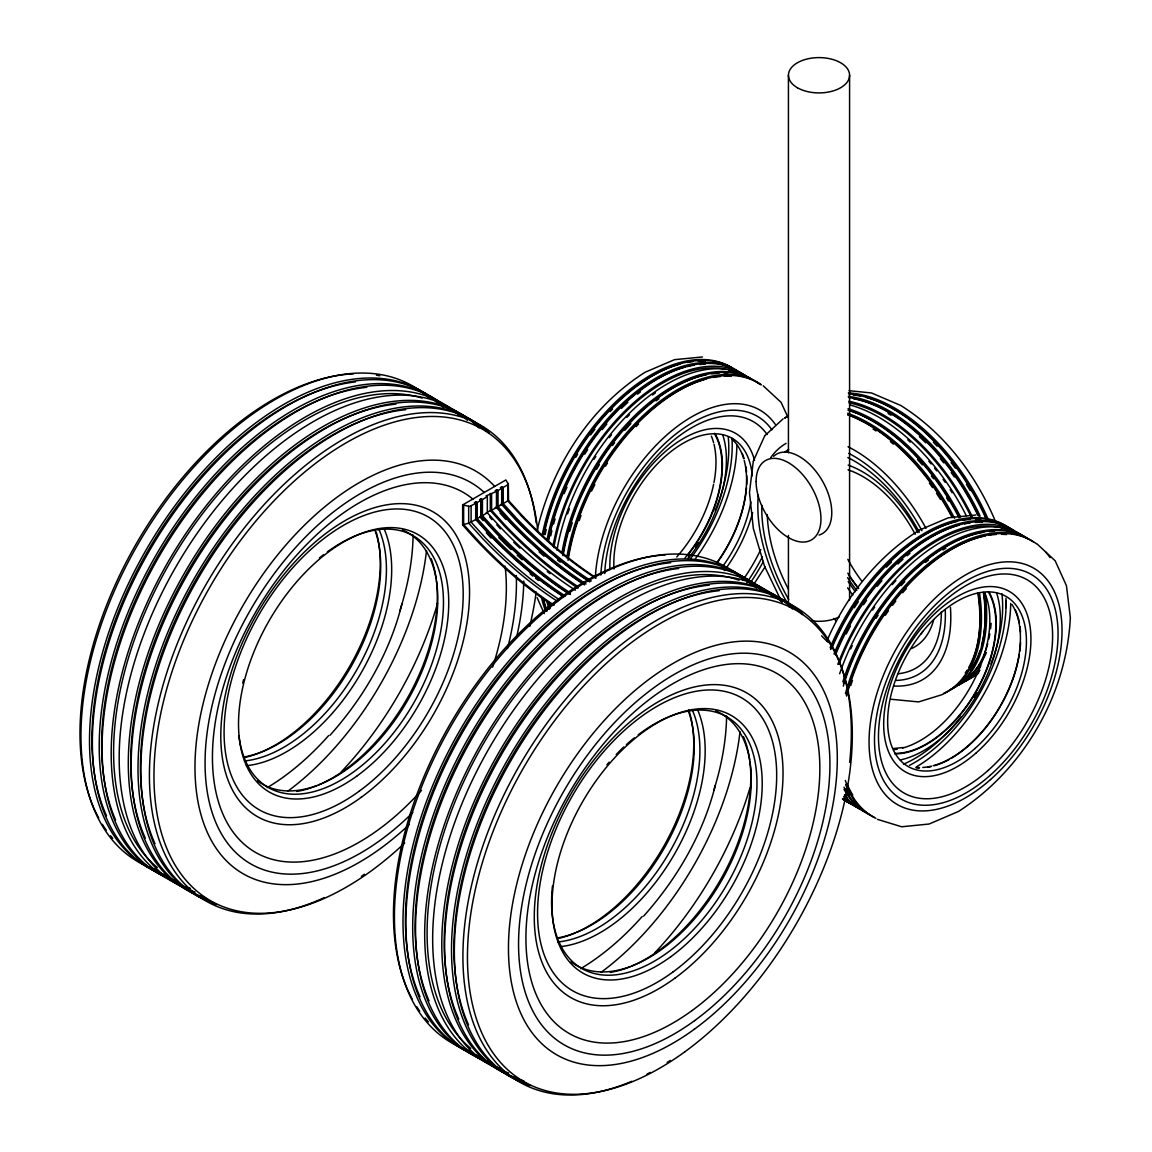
<?xml version="1.0" encoding="UTF-8"?>
<svg xmlns="http://www.w3.org/2000/svg" width="1152" height="1152" viewBox="0 0 1152 1152"><rect width="100%" height="100%" fill="white"/><g stroke="black" fill="none" stroke-linecap="round" stroke-linejoin="round"><path stroke-width="1.5" d="M753.307 461.203L749.477 492.523L753.322 528.466L764.496 566.093L782.28 603.13M401.846 604.296C389.606 653.198 363.514 697.766 330.077 735.221M715.334 785.29C703.094 834.192 677.002 878.76 643.565 916.2M537.12 530.395C552.067 466.862 589.478 407.362 645.221 372.197L674.51 359.669L702.418 356.962M753.422 460.843L764.64 436.018M765.259 566.626L752.63 586.066M826.79 641.218C845.942 596.333 877.622 556.459 919.08 530.294M764.899 435.658L783.144 418.795M589.723 581.861A329.99 190.512 60 0 1 515.261 519.422L501.696 504.49L501.696 488.39L500.386 487.627L501.926 486.749L503.222 487.498L508.392 484.315L505.872 479.966L462.643 504.922L462.643 524.909A337.349 194.76 60 0 0 550.973 604.21M568.93 593.856A329.99 190.512 60 0 1 494.467 531.432L480.902 516.499L480.902 500.386L477.23 502.502L475.934 501.754L474.394 502.646L475.704 503.395L475.704 519.509L489.269 534.427A329.99 190.512 60 0 0 563.731 596.866M575.352 590.155A329.99 190.512 60 0 1 500.875 527.717L487.325 512.798L487.325 496.685L482.429 499.507L481.133 498.758L479.592 499.637L480.902 500.386M584.525 584.856A329.99 190.512 60 0 1 510.062 522.418L496.498 507.499L496.498 491.386L486.014 495.936L487.325 496.685M501.696 488.39L498.024 490.507L496.728 489.758L495.187 490.637L496.498 491.386M462.643 504.922L469.656 506.448L475.704 503.395M479.592 516.715L481.133 515.837L481.133 498.758M486.014 513.014L490.306 510.538L490.306 493.459M495.187 507.715L496.728 506.837L496.728 489.758M500.386 504.72L501.926 503.827L501.926 486.749M475.704 519.509L469.656 522.835L462.643 524.909M565.258 595.973A329.99 190.512 60 0 1 490.795 533.549L477.23 518.616L480.902 516.499M570.456 592.978A329.99 190.512 60 0 1 495.994 530.539L482.429 515.621L487.325 512.798M578.131 586.714A329.99 190.512 60 0 1 505.166 525.24L491.602 510.322L496.498 507.499M586.051 583.978A329.99 190.512 60 0 1 511.589 521.539L498.024 506.621L501.696 504.49M591.25 580.968A329.99 190.512 60 0 1 516.787 518.544L503.222 503.611L508.507 500.4L508.32 483.451M946.944 691.891L941.918 694.714L918.619 701.914L891.072 699.264M919.325 530.136L948.355 517.781L975.83 515.016M893.491 748.483L903.413 747.504M849.096 390.701L871.488 392.962L900.763 405.475C943.92 432.518 975.845 474.595 995.371 521.222M877.493 819.36L901.67 826.776L929.146 824.011L958.421 811.483C1023.523 769.622 1066.622 694.944 1070.338 617.63L1066.435 585.662L1055.203 560.837L1037.059 543.902M763.214 385.79L781.099 402.379L787.666 416.693M508.32 500.27L522.49 515.866A331.344 191.304 60 0 0 595.757 577.57M501.926 503.827L516.298 519.653A331.819 191.578 60 0 0 589.666 581.443M496.728 506.837L511.099 522.648A331.819 191.578 60 0 0 584.467 584.453M499.982 512.986L505.973 519.581M490.306 510.538L504.677 526.349A331.819 191.578 60 0 0 578.045 588.154M489.614 516.96L492.005 519.595M496.8 524.866L500.386 528.826M481.133 515.837L495.504 531.648A331.819 191.578 60 0 0 570.384 594.432M480.802 518.04L483.192 520.675M486.374 532.901L488.765 535.536A331.819 191.578 60 0 0 491.17 538.042M544.234 613.541L537.106 597.672M849.586 75.254L849.586 600.077M788.429 75.254L788.429 452.693M788.429 535.363L788.429 603.662A30.571 17.654 0 0 0 788.904 606.744M507.802 484.848L507.802 500.962L521.366 515.894A329.99 190.512 60 0 0 595.843 578.318M503.222 487.498L503.222 503.611M498.024 490.507L498.024 506.621M491.602 494.208L491.602 510.322M482.429 499.507L482.429 515.621M477.23 502.502L477.23 518.616M475.934 501.754L475.934 518.832L490.306 534.658A331.819 191.578 60 0 0 563.674 596.462M471.11 506.045L471.11 522.144L484.675 537.077A329.99 190.512 60 0 0 559.138 599.515M468.677 506.333L468.677 523.166L482.832 538.747A331.344 191.304 60 0 0 557.611 601.445M463.637 505.138L463.637 524.606L480.01 542.635A336.398 194.213 60 0 0 554.155 605.146M522.216 559.771A331.819 191.578 60 0 1 517.219 555.278M511.027 549.518A331.819 191.578 60 0 1 498.787 537.509M560.218 562.19A331.819 191.578 60 0 1 557.482 559.987M549.979 573.71A331.819 191.578 60 0 1 547.229 571.565M519.912 548.136A331.819 191.578 60 0 1 513.749 542.29M516.283 575.51A220.162 127.109 -60 0 1 507.485 648.533M412.762 812.592A220.162 127.109 -60 0 1 220.248 831.73A220.162 127.109 -60 0 1 279.389 566.885A220.162 127.109 -60 0 1 484.258 492.451M538.358 580.421A331.819 191.578 60 0 1 535.608 578.275M532.858 576.101A331.819 191.578 60 0 1 530.122 573.883M544.104 556.214A331.819 191.578 60 0 1 539.064 551.866M839.174 616.939A30.571 17.654 0 0 1 811.094 620.712M773.611 456.307A45.864 26.482 60 0 1 822.269 480.715A45.864 26.482 60 0 1 819.086 535.061M213.998 902.894A274.666 158.573 -60 0 1 194.89 577.426A274.666 158.573 -60 0 1 486.302 431.237M207.144 898.949A274.666 158.573 -60 0 1 188.05 573.48A274.666 158.573 -60 0 1 479.462 427.277M409.306 824.472A232.502 134.237 -60 0 1 208.426 834.754A232.502 134.237 -60 0 1 279.691 552.37A232.502 134.237 -60 0 1 494.626 486.36M523.771 581.069A232.502 134.237 -60 0 1 516.456 637.819M195.163 892.037A274.666 158.573 -60 0 1 176.069 566.554A274.666 158.573 -60 0 1 467.482 420.365M216.85 904.55A274.666 158.573 -60 0 1 197.741 579.067A274.666 158.573 -60 0 1 489.154 432.878M324.36 897.595A274.666 158.573 -60 0 1 149.472 770.328A274.666 158.573 -60 0 1 333.13 445.435A274.666 158.573 -60 0 1 536.198 522.864M364.435 874.267A274.666 158.573 -60 0 1 361.382 876.384M404.726 842.962A272.146 157.118 -60 0 1 159.523 825.84A272.146 157.118 -60 0 1 313.042 465.307A272.146 157.118 -60 0 1 537.71 530.64M536.184 592.042A272.146 157.118 -60 0 1 529.762 626.386M155.016 843.782A271.253 156.614 -60 0 1 196.589 578.405A271.253 156.614 -60 0 1 405.634 409.709M204.293 897.307A274.666 158.573 -60 0 1 186.624 569.362A274.666 158.573 -60 0 1 479.03 427.954M505.08 566.136A207.821 119.995 -60 0 1 492.595 667.166M421.459 790.373A207.821 119.995 -60 0 1 231.754 830.189A207.821 119.995 -60 0 1 276.307 580.406A207.821 119.995 -60 0 1 473.342 499.464M327.384 551.837A145.238 83.851 -60 0 1 442.598 587.405A145.238 83.851 -60 0 1 354.182 771.48A145.238 83.851 -60 0 1 238.968 735.926M242.712 683.093A145.238 83.851 -60 0 1 243.547 679.651M319.45 557.971A145.238 83.851 -60 0 1 323.424 554.803M145.31 838.181A271.253 156.614 -60 0 1 186.898 572.818A271.253 156.614 -60 0 1 395.928 404.122M112.723 838.368A272.146 157.118 -60 0 1 110.506 835.747M106.272 830.218A272.146 157.118 -60 0 1 102.341 824.328M98.712 818.078A272.146 157.118 -60 0 1 135.634 544.853A272.146 157.118 -60 0 1 353.39 373.867M376.416 375.192A272.146 157.118 -60 0 1 379.786 375.797M156.946 869.962A274.666 158.573 -60 0 1 137.837 544.493A274.666 158.573 -60 0 1 429.25 398.29M165.499 874.901A274.666 158.573 -60 0 1 146.39 549.432A274.666 158.573 -60 0 1 437.818 403.243M106.517 815.789A271.253 156.614 -60 0 1 147.47 551.506A271.253 156.614 -60 0 1 355.493 381.888M168.35 876.542A274.666 158.573 -60 0 1 150.682 548.611A274.666 158.573 -60 0 1 443.088 407.203M175.19 880.502A274.666 158.573 -60 0 1 156.096 555.034A274.666 158.573 -60 0 1 447.509 408.83M115.546 819.878A271.253 156.614 -60 0 1 158.429 554.933A271.253 156.614 -60 0 1 366.826 387.317M178.056 882.144A274.666 158.573 -60 0 1 158.947 556.675A274.666 158.573 -60 0 1 450.36 410.486M190.397 888.35A274.666 158.573 -60 0 1 166.666 564.422A274.666 158.573 -60 0 1 459.49 415.757M157.277 867.47A271.253 156.614 -60 0 1 167.501 566.928A271.253 156.614 -60 0 1 422.179 398.102M402.379 529.934A145.238 83.851 -60 0 1 407.693 700.286A145.238 83.851 -60 0 1 257.515 780.854M431.179 558.677A148.637 85.81 -60 0 1 436.19 578.909M436.421 580.709A148.637 85.81 -60 0 1 318.499 784.958M316.814 785.664A148.637 85.81 -60 0 1 296.784 791.438M384.322 529.315A148.637 85.81 -60 0 1 360.302 674.323A148.637 85.81 -60 0 1 246.355 765.706M378.605 528.566A145.238 83.851 -60 0 1 356.342 670.651A145.238 83.851 -60 0 1 244.426 760.968M374.818 529.934A145.238 83.851 -60 0 1 350.64 667.354A145.238 83.851 -60 0 1 243.72 757.008M376.229 532.094A148.637 85.81 -60 0 1 348.883 667.742A148.637 85.81 -60 0 1 244.642 757.541M413.107 535.018A209.592 121.003 -60 0 1 399.802 610.92M328.694 735.538A209.592 121.003 -60 0 1 267.264 787.622M426.514 550.728A230.746 133.229 -60 0 1 287.582 791.366M437.544 603.302A249.062 143.798 -60 0 1 341.179 771.955M836.165 620.942A104.126 60.12 60 0 1 833.774 618.437M848.16 465.106A104.126 60.12 60 0 1 917.885 532.67M933.667 619.848A104.126 60.12 60 0 1 911.506 648.547M827.928 642.139A123.134 71.093 60 0 1 821.606 635.846M788.443 589.277A123.134 71.093 60 0 1 767.29 514.57M847.829 457.546A123.134 71.093 60 0 1 919.325 532.224M941.371 611.813A123.134 71.093 60 0 1 897.84 673.747M945.259 610.027A129.787 74.938 60 0 1 896.256 680.429M788.674 599.429A129.787 74.938 60 0 1 761.846 505.339M784.584 452.232A129.787 74.938 60 0 1 788.674 449.554M848.794 453.37A129.787 74.938 60 0 1 921.931 530.712M950.429 607.349A136.454 78.782 60 0 1 893.923 686.002M789.725 607.032A136.454 78.782 60 0 1 758.275 495.202M770.746 457.589A136.454 78.782 60 0 1 786.082 443.376M848.016 446.731A136.454 78.782 60 0 1 925.992 528.35M784.843 417.946A159.206 91.915 60 0 1 787.738 416.146M847.771 414.706A159.206 91.915 60 0 1 952.157 517.536M977.947 593.669A159.206 91.915 60 0 1 943.92 693.504M847.93 414.85A157.363 90.85 60 0 1 952.718 517.075M978.264 592.848A157.363 90.85 60 0 1 968.861 667.224M967.104 670.205A157.363 90.85 60 0 1 965.232 673.013M784.944 418.046A159.206 91.915 60 0 1 787.81 416.146M847.685 413.237A159.206 91.915 60 0 1 954.533 518.256M979.474 592.79A159.206 91.915 60 0 1 943.906 693.36M848.146 410.04A159.206 91.915 60 0 1 959.026 517.752M983.39 592.416A159.206 91.915 60 0 1 949.118 690.494M848.376 410.285A157.363 90.85 60 0 1 959.558 517.262M983.966 593.467A157.363 90.85 60 0 1 981.547 645.437M979.906 650.909A157.363 90.85 60 0 1 970.43 670.018M848.074 408.658A159.206 91.915 60 0 1 960.552 516.874M985.162 593.28A159.206 91.915 60 0 1 950.659 689.616M849.816 404.928A159.206 91.915 60 0 1 966.269 515.664M991.109 623.362A159.206 91.915 60 0 1 990.562 628.718M989.813 633.917A159.206 91.915 60 0 1 988.848 638.928M987.696 643.738A159.206 91.915 60 0 1 958.55 685.181M848.88 402.797A157.363 90.85 60 0 1 971.122 516.787M986.414 652.536A157.363 90.85 60 0 1 961.92 681.12M848.549 393.898A159.206 91.915 60 0 1 986.04 518.818M1005.869 600.768A159.206 91.915 60 0 1 1005.854 607.723M978.638 673.085A159.206 91.915 60 0 1 968.371 679.234M848.03 469.829A98.122 56.65 60 0 1 915.149 534.283M922.882 631.382A98.122 56.65 60 0 1 920.779 634.118M848.837 401.213A159.206 91.915 60 0 1 972.158 516.456M980.726 666.115A159.206 91.915 60 0 1 958.277 685.066M848.491 397.469A159.206 91.915 60 0 1 977.832 515.261M979.949 670.219A159.206 91.915 60 0 1 964.714 681.494M848.304 396.36A159.206 91.915 60 0 1 980.136 516.01M978.97 671.818A159.206 91.915 60 0 1 964.699 681.35M848.376 392.904A159.206 91.915 60 0 1 988.301 519.581M977.357 674.194A159.206 91.915 60 0 1 974.462 676.008M861.624 580.91A98.122 56.65 60 0 1 847.843 559.382M858.686 588.341A98.122 56.65 60 0 1 847.843 573.149M858.47 588.6A98.597 56.923 60 0 1 848.506 574.79M856.814 590.515A108.36 62.568 60 0 1 847.57 577.67M855.389 591.725A129.787 74.938 60 0 1 848.189 581.544M852.768 595.008A135.504 78.235 60 0 1 847.613 587.866M853.459 398.736A157.363 90.85 60 0 1 979.085 516.312M853.186 394.934A157.363 90.85 60 0 1 860.501 396.086M866.059 397.397A157.363 90.85 60 0 1 986.501 518.17M873.13 429.048A157.363 90.85 60 0 1 876.038 430.949M890.496 441.72A157.363 90.85 60 0 1 893.333 444.096M929.39 483.192A157.363 90.85 60 0 1 932.515 487.526M936.576 493.416A157.363 90.85 60 0 1 940.493 499.435M888.134 413.525A157.363 90.85 60 0 1 891.014 415.238M919.454 436.81A157.363 90.85 60 0 1 925.747 442.814M940.32 458.669A157.363 90.85 60 0 1 943.762 462.859M951.235 472.622A157.363 90.85 60 0 1 954.346 476.971M917.568 459.518A157.363 90.85 60 0 1 922.378 464.904M931.406 475.978A157.363 90.85 60 0 1 933.538 478.771M946.642 497.952A157.363 90.85 60 0 1 948.499 501.005M907.762 439.834A157.363 90.85 60 0 1 910.282 442.109M928.786 461.203A157.363 90.85 60 0 1 931.147 463.954M934.589 468.158A157.363 90.85 60 0 1 936.749 470.88M943.099 479.362A157.363 90.85 60 0 1 945.173 482.27M950.17 489.701A157.363 90.85 60 0 1 952.114 492.725M933.437 442.325A157.363 90.85 60 0 1 937.138 446.198M951.12 462.586A157.363 90.85 60 0 1 955.382 468.187M966.485 484.43A157.363 90.85 60 0 1 970.214 490.522M731.822 438.336A98.597 56.923 -60 0 1 734.256 440.712M742.219 453.427A98.597 56.923 -60 0 1 743.976 458.41M745.877 466.79A98.597 56.923 -60 0 1 746.539 472.147M746.77 475.834A98.597 56.923 -60 0 1 746.726 484.517M746.496 487.886A98.597 56.923 -60 0 1 716.098 564.106M731.606 438.768A98.122 56.65 -60 0 1 743.717 458.726M744.206 460.454A98.122 56.65 -60 0 1 715.968 563.918M613.987 569.002A98.122 56.65 -60 0 1 677.434 446.832A98.122 56.65 -60 0 1 752.27 475.877M750.874 501.898A98.122 56.65 -60 0 1 721.973 567.389M609.898 569.65A104.126 60.12 -60 0 1 672.264 445.925A104.126 60.12 -60 0 1 754.574 460.44M752.645 512.611A104.126 60.12 -60 0 1 724.349 570.6M711.374 436.133A98.122 56.65 -60 0 1 713.621 442.8M714.024 444.398A98.122 56.65 -60 0 1 713.966 482.515M713.621 484.272A98.122 56.65 -60 0 1 676.728 557.006M714.427 433.613A98.122 56.65 -60 0 1 685.051 557.798M714.773 433.296A98.597 56.923 -60 0 1 687.528 555.322M722.794 435.024A108.36 62.568 -60 0 1 688.118 558.576M728.251 437.357A124.085 71.64 -60 0 1 715.075 510.71M698.443 542.534A124.085 71.64 -60 0 1 695.491 547.07M690.322 554.429A124.085 71.64 -60 0 1 688.19 557.28M731.995 438.437A129.787 74.938 -60 0 1 690.61 558.432M736.862 445.306A135.504 78.235 -60 0 1 695.304 558.907M604.728 573.566A123.134 71.093 -60 0 1 671.213 442.354A123.134 71.093 -60 0 1 767.088 434.448M760.766 549.576A123.134 71.093 -60 0 1 742.651 580.349M600.811 575.078A129.787 74.938 -60 0 1 671.4 437.659A129.787 74.938 -60 0 1 771.898 429.797M762.437 556.762A129.787 74.938 -60 0 1 746.77 582.696M595.368 577.426A136.454 78.782 -60 0 1 669.427 432.706A136.454 78.782 -60 0 1 775.253 424.31M763.373 561.442A136.454 78.782 -60 0 1 749.419 584.208M548.438 541.368A159.206 91.915 -60 0 1 630.418 398.506A159.206 91.915 -60 0 1 741.787 373.637M550.138 608.63A159.206 91.915 -60 0 1 548.338 601.978M549.922 606.816A157.363 90.85 -60 0 1 548.856 603.158M548.15 540.288A157.363 90.85 -60 0 1 685.138 367.114M686.995 366.638A157.363 90.85 -60 0 1 694.368 365.141M699.826 364.478A157.363 90.85 -60 0 1 705.139 364.205M549.158 609.451A159.206 91.915 -60 0 1 546.811 601.085M546.912 540.49A159.206 91.915 -60 0 1 625.853 400.306A159.206 91.915 -60 0 1 735.941 369.979M546.667 610.69A159.206 91.915 -60 0 1 543.139 598.968M543.931 534.859A159.206 91.915 -60 0 1 732.269 367.862M547.258 610.848A157.363 90.85 -60 0 1 543.658 600.149M543.658 533.65A157.363 90.85 -60 0 1 679.939 364.104M687.341 362.448A157.363 90.85 -60 0 1 692.813 361.642M698.184 361.238A157.363 90.85 -60 0 1 705.096 361.325M542.405 533.981A159.206 91.915 -60 0 1 624.024 394.33A159.206 91.915 -60 0 1 733.637 368.77M545.774 611.438A159.206 91.915 -60 0 1 541.238 596.462M568.051 560.39A159.206 91.915 -60 0 1 647.496 413.813A159.206 91.915 -60 0 1 761.155 384.667M568.008 557.755A157.363 90.85 -60 0 1 705.931 379.109M713.333 377.453A157.363 90.85 -60 0 1 720.619 376.474M724.176 376.258A157.363 90.85 -60 0 1 731.088 376.33M566.798 557.755A159.206 91.915 -60 0 1 647.654 411.422A159.206 91.915 -60 0 1 761.054 384.754M563.126 555.638A159.206 91.915 -60 0 1 645.005 408.398A159.206 91.915 -60 0 1 758.765 383.659M562.81 554.746A157.363 90.85 -60 0 1 706.291 374.803M711.792 373.882A157.363 90.85 -60 0 1 718.978 373.248M724.19 373.248A157.363 90.85 -60 0 1 727.574 373.45M561.888 553.003A159.206 91.915 -60 0 1 640.109 410.53A159.206 91.915 -60 0 1 751.536 378.979M556.992 550.181A159.206 91.915 -60 0 1 637.229 405.893A159.206 91.915 -60 0 1 749.534 377.957M553.925 547.632A157.363 90.85 -60 0 1 725.414 369.202M728.827 370.022A157.363 90.85 -60 0 1 736.934 372.946M553.018 545.947A159.206 91.915 -60 0 1 633.629 402.811A159.206 91.915 -60 0 1 745.258 375.48M579.168 520.632A157.363 90.85 -60 0 1 581.011 515.506M591.552 491.069A157.363 90.85 -60 0 1 594.806 484.675M605.506 466.142A157.363 90.85 -60 0 1 607.435 463.133M636.077 426.614A157.363 90.85 -60 0 1 638.554 424.037M569.664 531.346A157.363 90.85 -60 0 1 572.256 522.763M596.578 469.238A157.363 90.85 -60 0 1 599.357 464.659M612.461 445.493A157.363 90.85 -60 0 1 614.592 442.685M624.816 430.258A157.363 90.85 -60 0 1 630.878 423.605M656.035 400.896A157.363 90.85 -60 0 1 658.944 398.736M567.547 513.922A157.363 90.85 -60 0 1 569.39 508.81M593.885 459.446A157.363 90.85 -60 0 1 595.829 456.422M609.25 437.602A157.363 90.85 -60 0 1 611.41 434.88M626.933 417.326A157.363 90.85 -60 0 1 629.424 414.821M652.522 395.021A157.363 90.85 -60 0 1 655.43 392.947M550.728 535.867A157.363 90.85 -60 0 1 551.866 530.842M553.608 524.045A157.363 90.85 -60 0 1 555.062 518.904M564.12 493.646A157.363 90.85 -60 0 1 566.942 487.152M584.712 454.147A157.363 90.85 -60 0 1 587.635 449.626M602.237 429.581A157.363 90.85 -60 0 1 606.845 423.994M621.504 408.298A157.363 90.85 -60 0 1 627.797 402.379M637.56 394.128A157.363 90.85 -60 0 1 640.44 391.882M545.184 534.528A157.363 90.85 -60 0 1 546.278 529.517M575.784 457.229A157.363 90.85 -60 0 1 577.627 454.176M590.616 434.909A157.363 90.85 -60 0 1 594.878 429.307M610.085 411.61A157.363 90.85 -60 0 1 612.562 409.032M1015.387 609.955A98.597 56.923 -60 0 1 1017.835 616.507M1018.325 618.235A98.597 56.923 -60 0 1 1019.434 623.174M1019.995 626.659A98.597 56.923 -60 0 1 1020.528 632.088M1020.571 642.614A98.597 56.923 -60 0 1 1019.794 651.154M1019.29 654.653A98.597 56.923 -60 0 1 1001.131 704.938M1000.282 706.421A98.597 56.923 -60 0 1 950.976 758.462M949.334 759.384A98.597 56.923 -60 0 1 934.531 765.691M931.19 766.57A98.597 56.923 -60 0 1 927.72 767.275M919.31 767.966A98.597 56.923 -60 0 1 916.128 767.808M1012.003 604.541A98.122 56.65 -60 0 1 1005.523 696.125A98.122 56.65 -60 0 1 933.077 765.734M931.349 766.181A98.122 56.65 -60 0 1 922.81 767.462M919.512 767.549A98.122 56.65 -60 0 1 916.344 767.405M984.557 592.661A98.122 56.65 -60 0 1 972.619 683.035A98.122 56.65 -60 0 1 902.491 748.08M897.307 749.218A98.122 56.65 -60 0 1 893.909 749.678M988.272 591.725A98.122 56.65 -60 0 1 975.528 692.136A98.122 56.65 -60 0 1 894.946 753.379M989.438 592.834A98.597 56.923 -60 0 1 975.168 693.418A98.597 56.923 -60 0 1 894.845 753.84M996.653 593.122A108.36 62.568 -60 0 1 977.832 693.461A108.36 62.568 -60 0 1 900.346 759.917M1001.909 593.683A124.085 71.64 -60 0 1 990.893 663.926M976.954 692.957A124.085 71.64 -60 0 1 974.203 697.579M960.955 716.789A124.085 71.64 -60 0 1 903.456 764.194M1005.941 598.334A129.787 74.938 -60 0 1 909.504 765.36M1010.722 603.418A135.504 78.235 -60 0 1 916.286 766.958M846.562 696.067A159.206 91.915 -60 0 1 1036.426 543.744M1045.541 551.938A159.206 91.915 -60 0 1 1050.005 557.568M875.923 818.323A159.206 91.915 -60 0 1 845.323 780.451M845.496 693.446A159.206 91.915 -60 0 1 1033.488 541.886M874.397 817.445A159.206 91.915 -60 0 1 845.626 784.555M870.725 815.328A159.206 91.915 -60 0 1 844.027 787.176M843.307 686.146A159.206 91.915 -60 0 1 1026.907 537.97M839.65 673.762A159.206 91.915 -60 0 1 1026.202 538.07M864.302 811.613A159.206 91.915 -60 0 1 844.459 794.866M837.821 664.373A159.206 91.915 -60 0 1 1020.528 534.571M860.026 809.136A159.206 91.915 -60 0 1 843.581 796.565M835.517 654.854A159.206 91.915 -60 0 1 1014.221 530.77M859.882 808.387A159.206 91.915 -60 0 1 843.71 798.696M831.672 648.576A159.206 91.915 -60 0 1 1009.022 527.76M849.931 803.318A159.206 91.915 -60 0 1 842.602 798.926M830.146 647.683A159.206 91.915 -60 0 1 1008.907 527.861M848.405 802.44A159.206 91.915 -60 0 1 842.486 799.027M857.506 804.139A157.363 90.85 -60 0 1 853.834 800.395M849.413 794.837A157.363 90.85 -60 0 1 845.784 789.048M843.494 683.424A157.363 90.85 -60 0 1 983.822 532.253M989.266 531.576A157.363 90.85 -60 0 1 994.594 531.317M842.846 681.782A159.206 91.915 -60 0 1 1028.29 538.891M866.189 812.822A159.206 91.915 -60 0 1 844.027 789.307M857.923 805.939A157.363 90.85 -60 0 1 852.293 802.181M847.08 797.645A157.363 90.85 -60 0 1 844.661 795.096M838.958 664.43A157.363 90.85 -60 0 1 1013.818 532.555M833.99 653.976A159.206 91.915 -60 0 1 1012.694 529.877M850.594 803.822A159.206 91.915 -60 0 1 843.523 798.941M852.754 795.024A157.363 90.85 -60 0 1 847.094 783.965M846.259 694.973A157.363 90.85 -60 0 1 985.334 535.91M989.021 535.248A157.363 90.85 -60 0 1 996.25 534.442M1001.52 534.312A157.363 90.85 -60 0 1 1006.618 534.557M850.752 685.584A157.363 90.85 -60 0 1 852.437 680.443M885.283 615.269A157.363 90.85 -60 0 1 888.365 610.891M892.57 605.189A157.363 90.85 -60 0 1 895.795 601.042M902.678 592.733A157.363 90.85 -60 0 1 906.264 588.672M850.709 648.922A157.363 90.85 -60 0 1 852.221 645.682M872.654 610.042A157.363 90.85 -60 0 1 874.685 607.09M892.238 584.654A157.363 90.85 -60 0 1 895.867 580.637M846.216 633.96A157.363 90.85 -60 0 1 850.421 626.054M863.482 604.742A157.363 90.85 -60 0 1 866.534 600.336M877.219 586.282A157.363 90.85 -60 0 1 881.885 580.723M897.869 563.976A157.363 90.85 -60 0 1 902.923 559.354M907.128 555.725A157.363 90.85 -60 0 1 909.979 553.378M835.099 654.106A157.363 90.85 -60 0 1 958.982 525.211M964.541 523.915A157.363 90.85 -60 0 1 970.056 522.979M975.456 522.446A157.363 90.85 -60 0 1 982.454 522.346M830.563 649.483A157.363 90.85 -60 0 1 957.499 521.309M963.029 520.243A157.363 90.85 -60 0 1 970.258 519.437M975.528 519.307A157.363 90.85 -60 0 1 980.626 519.552M876.096 618.235A157.363 90.85 -60 0 1 878.069 615.24M901.066 585.677A157.363 90.85 -60 0 1 904.723 581.717M925.574 562.378A157.363 90.85 -60 0 1 928.44 560.102M942.97 549.95A157.363 90.85 -60 0 1 945.864 548.194M854.323 607.738A157.363 90.85 -60 0 1 858.283 601.747M886.406 567.144A157.363 90.85 -60 0 1 891.403 562.176M527.486 1083.888A274.666 158.573 -60 0 1 509.818 755.957A274.666 158.573 -60 0 1 802.21 614.549M523.858 1080.878A274.666 158.573 -60 0 1 500.112 756.936A274.666 158.573 -60 0 1 792.95 608.27M508.651 1073.016A274.666 158.573 -60 0 1 489.557 747.547A274.666 158.573 -60 0 1 780.97 601.358M530.338 1085.544A274.666 158.573 -60 0 1 511.229 760.061A274.666 158.573 -60 0 1 802.642 613.872M631.771 1081.282A274.666 158.573 -60 0 1 464.573 926.194A274.666 158.573 -60 0 1 682.474 607.32A274.666 158.573 -60 0 1 849.672 762.394M670.262 1060.459A274.666 158.573 -60 0 1 667.181 1062.446M650.16 1072.44A274.666 158.573 -60 0 1 647.064 1074.067M468.504 1024.776A271.253 156.614 -60 0 1 510.077 759.398A271.253 156.614 -60 0 1 719.107 590.702M517.781 1078.286A274.666 158.573 -60 0 1 500.112 750.355A274.666 158.573 -60 0 1 792.518 608.947M669.427 716.616A145.238 83.851 -60 0 1 755.928 800.798A145.238 83.851 -60 0 1 640.282 968.198A145.238 83.851 -60 0 1 552.456 885.96M606.874 764.813A145.238 83.851 -60 0 1 609.163 762.163M616.205 754.488A145.238 83.851 -60 0 1 623.794 747M626.386 744.624A145.238 83.851 -60 0 1 634.262 737.885M638.222 734.789A145.238 83.851 -60 0 1 667.67 717.336M458.798 1019.174A271.253 156.614 -60 0 1 500.386 753.797A271.253 156.614 -60 0 1 709.416 585.101M428.501 1021.882A272.146 157.118 -60 0 1 425.102 1018.066M419.76 1011.211A272.146 157.118 -60 0 1 416.779 1006.819M412.2 999.072A272.146 157.118 -60 0 1 448.416 727.085A272.146 157.118 -60 0 1 665.05 554.947M470.434 1050.955A274.666 158.573 -60 0 1 451.325 725.472A274.666 158.573 -60 0 1 742.738 579.283M478.987 1055.894A274.666 158.573 -60 0 1 459.878 730.426A274.666 158.573 -60 0 1 751.306 584.222M420.005 996.782A271.253 156.614 -60 0 1 461.592 731.405A271.253 156.614 -60 0 1 670.622 562.709M481.838 1057.536A274.666 158.573 -60 0 1 464.17 729.605A274.666 158.573 -60 0 1 756.576 588.197M491.904 1062.432A274.666 158.573 -60 0 1 468.158 738.49A274.666 158.573 -60 0 1 760.997 589.824M429.034 1000.872A271.253 156.614 -60 0 1 471.283 737.006A271.253 156.614 -60 0 1 678.672 568.483M491.53 1063.138A274.666 158.573 -60 0 1 472.435 737.669A274.666 158.573 -60 0 1 763.848 591.48M500.659 1068.408A274.666 158.573 -60 0 1 481.565 742.939A274.666 158.573 -60 0 1 772.978 596.75M470.765 1048.45A271.253 156.614 -60 0 1 482.501 745.258A271.253 156.614 -60 0 1 739.066 580.219M715.867 710.928A145.238 83.851 -60 0 1 721.181 881.28A145.238 83.851 -60 0 1 570.989 961.848M743.458 736.661A148.637 85.81 -60 0 1 749.678 759.888M749.909 761.702A148.637 85.81 -60 0 1 631.987 965.952M630.302 966.658A148.637 85.81 -60 0 1 610.272 972.418M697.81 710.309A148.637 85.81 -60 0 1 674.395 854.266A148.637 85.81 -60 0 1 561.427 946.526M692.093 709.56A145.238 83.851 -60 0 1 669.83 851.63A145.238 83.851 -60 0 1 557.914 941.962M688.306 710.914A145.238 83.851 -60 0 1 664.128 848.347A145.238 83.851 -60 0 1 557.208 937.987M688.709 709.848A148.637 85.81 -60 0 1 576.446 932.357M574.934 933.019A148.637 85.81 -60 0 1 559.786 938.131M726.595 716.011A209.592 121.003 -60 0 1 713.822 790.258M642.182 916.517A209.592 121.003 -60 0 1 580.752 968.616M740.002 731.722A230.746 133.229 -60 0 1 601.07 972.36M749.981 787.853A249.062 143.798 -60 0 1 654.667 952.949M797.386 87.739A30.571 17.654 0 0 0 848.549 79.819A30.571 17.654 0 0 0 811.094 58.205A30.571 17.654 0 0 0 797.386 87.739M756.101 481.478A45.864 26.482 60 0 0 804.744 541.987A45.864 26.482 60 0 0 804.744 477.13A45.864 26.482 60 0 0 756.101 481.478M361.397 797.198A175.882 101.549 -60 0 0 443.837 519.797A175.882 101.549 -60 0 0 230.256 675.576A175.882 101.549 -60 0 0 361.397 797.198M359.237 791.165A169.07 97.618 -60 0 0 438.48 524.506A169.07 97.618 -60 0 0 233.179 674.251A169.07 97.618 -60 0 0 359.237 791.165M357.35 775.714A148.637 85.81 -60 0 0 427.018 541.282A148.637 85.81 -60 0 0 246.528 672.926A148.637 85.81 -60 0 0 357.35 775.714M975.01 748.469A98.122 56.65 -60 0 0 1006.099 596.477A98.122 56.65 -60 0 0 890.021 699.408A98.122 56.65 -60 0 0 975.01 748.469M976.363 752.731A104.126 60.12 -60 0 0 1009.368 591.437A104.126 60.12 -60 0 0 886.19 700.661A104.126 60.12 -60 0 0 976.363 752.731M988.07 770.472A123.134 71.093 -60 0 0 1027.109 579.73A123.134 71.093 -60 0 0 881.438 708.898A123.134 71.093 -60 0 0 988.07 770.472M990.029 775.44A129.787 74.938 -60 0 0 1031.17 574.387A129.787 74.938 -60 0 0 877.622 710.539A129.787 74.938 -60 0 0 990.029 775.44M990.518 779.558A136.454 78.782 -60 0 0 1033.762 568.195A136.454 78.782 -60 0 0 872.338 711.331A136.454 78.782 -60 0 0 990.518 779.558M694.339 1029.226A232.502 134.237 -60 0 0 803.318 662.515A232.502 134.237 -60 0 0 520.978 868.435A232.502 134.237 -60 0 0 694.339 1029.226M694.555 1020.672A220.162 127.109 -60 0 0 797.746 673.43A220.162 127.109 -60 0 0 530.41 868.421A220.162 127.109 -60 0 0 694.555 1020.672M684.994 1051.69A272.146 157.118 -60 0 0 812.549 622.483A272.146 157.118 -60 0 0 482.098 863.496A272.146 157.118 -60 0 0 684.994 1051.69M692.064 1010.549A207.821 119.995 -60 0 0 789.466 682.776A207.821 119.995 -60 0 0 537.106 866.837A207.821 119.995 -60 0 0 692.064 1010.549M674.885 978.192A175.882 101.549 -60 0 0 757.325 700.79A175.882 101.549 -60 0 0 543.744 856.555A175.882 101.549 -60 0 0 674.885 978.192M672.725 972.158A169.07 97.618 -60 0 0 751.968 705.499A169.07 97.618 -60 0 0 546.667 855.23A169.07 97.618 -60 0 0 672.725 972.158M670.838 956.693A148.637 85.81 -60 0 0 740.506 722.275A148.637 85.81 -60 0 0 560.016 853.92A148.637 85.81 -60 0 0 670.838 956.693"/></g></svg>
